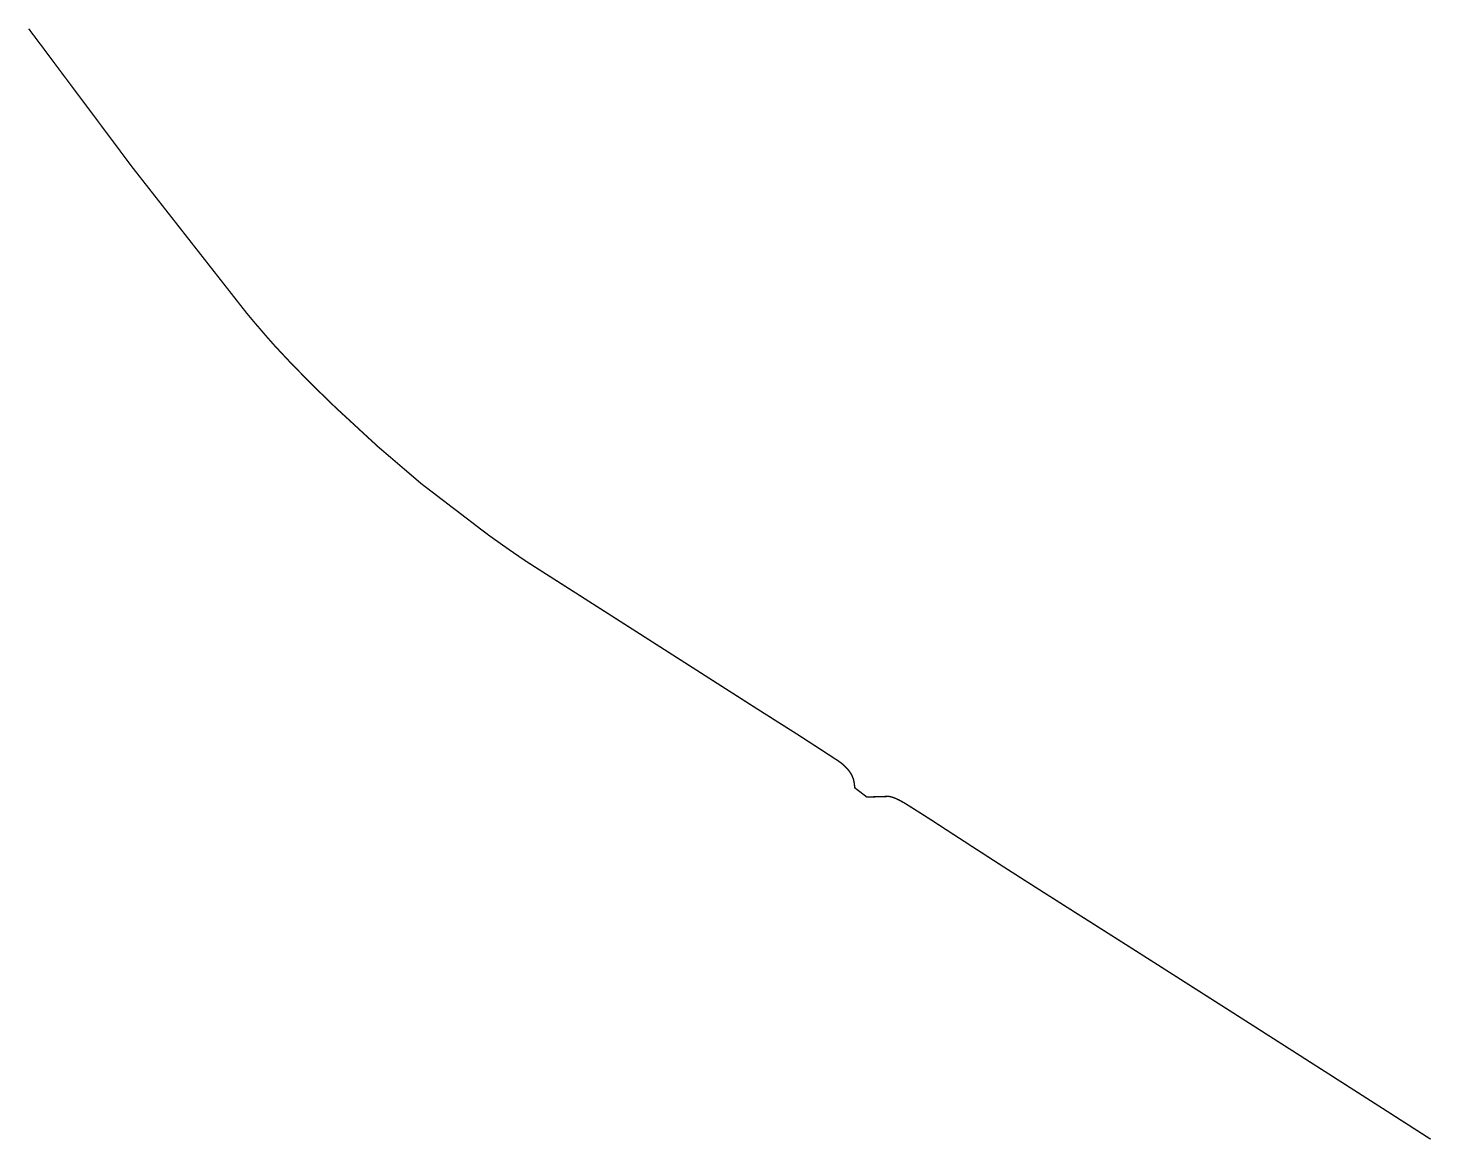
# Model space of a CAD drawing. Header units: metres. Extents: x 440276 to 476894, y 2561381 to 2578972.
# Drawn here: x 440276 to 443289, y 2568327 to 2570716 of the extents above; entities that cross this region are included whole.
import ezdxf

# ---------------------------------------------------------------- set-up
doc = ezdxf.new("R2010")
doc.units = ezdxf.units.M
doc.header["$LTSCALE"] = 8
doc.layers.add('A_MAIN_PIPE', color=5, linetype='Continuous')

msp = doc.modelspace()

# ---------------------------------------------------------------- linework, layer by layer
at = {"layer": 'A_MAIN_PIPE', "color": 5, "const_width": 3}
msp.add_lwpolyline([(440277.5, 2570714.7), (440279.6, 2570711.9), (440280.6, 2570710.5), (440287.8, 2570700.9), (440290.9, 2570696.8), (440298, 2570687.2), (440303.2, 2570680.4), (440310.4, 2570670.8), (440317.5, 2570661.1), (440324.7, 2570651.5), (440326.5, 2570649.2), (440333, 2570640.4), (440340.2, 2570630.8), (440347.4, 2570621.2), (440348.3, 2570620), (440354.8, 2570611.3), (440355.5, 2570610.4), (440362.7, 2570600.8), (440369.9, 2570591.2), (440370.9, 2570589.8), (440378.1, 2570580.2), (440385.3, 2570570.6), (440392.5, 2570561), (440393.5, 2570559.7), (440400.7, 2570550.1), (440407.9, 2570540.5), (440410.7, 2570536.7), (440425, 2570517.5), (440432.2, 2570507.9), (440438.6, 2570499.3), (440445.8, 2570489.7), (440453, 2570480.1), (440460, 2570470.6), (440460.2, 2570470.5), (440461.2, 2570469.1), (440468.4, 2570459.5), (440475.5, 2570449.9), (440482.7, 2570440.2), (440483.7, 2570438.9), (440490.9, 2570429.3), (440498.1, 2570419.7), (440499, 2570418.4), (440745.8, 2570103.6), (440753.5, 2570094.4), (440761, 2570085.4), (440761.2, 2570085.2), (440763.4, 2570082.6), (440765.9, 2570079.6), (440771.3, 2570073.4), (440779.1, 2570064.3), (440786.9, 2570055.2), (440788.1, 2570053.8), (440796.1, 2570044.7), (440804.1, 2570035.7), (440805.3, 2570034.3), (440813.6, 2570025.4), (440813.7, 2570025.3), (440821.8, 2570016.6), (440830, 2570007.9), (440838.2, 2569999.1), (440839.4, 2569997.8), (440846, 2569990.9), (440854.5, 2569982.3), (440862.9, 2569973.8), (440871.3, 2569965.2), (440879.6, 2569956.6), (440885.4, 2569950.7), (440894.1, 2569942.3), (440896.5, 2569940), (440905.1, 2569931.6), (440913.7, 2569923.2), (440922.3, 2569914.8), (440930.9, 2569906.5), (440935.4, 2569902.1), (440944.3, 2569893.8), (440953.1, 2569885.7), (440962, 2569877.5), (440970.8, 2569869.4), (440979.6, 2569861.3), (440988.4, 2569853.1), (440997.2, 2569845), (441006, 2569836.8), (441014.9, 2569828.7), (441023.7, 2569820.6), (441028.5, 2569816.1), (441037.8, 2569808.2), (441046.9, 2569800.4), (441056.1, 2569792.6), (441065.2, 2569784.8), (441074.3, 2569777), (441083.4, 2569769.2), (441092.6, 2569761.4), (441101.7, 2569753.6), (441110.8, 2569745.8), (441119.9, 2569738), (441122.1, 2569736.2), (441131.9, 2569728.7), (441141.5, 2569721.4), (441151, 2569714.1), (441160.5, 2569706.8), (441170.1, 2569699.5), (441179.6, 2569692.2), (441189.1, 2569684.9), (441198.7, 2569677.7), (441208.2, 2569670.4), (441217.7, 2569663.1), (441227.3, 2569655.8), (441236.8, 2569648.5), (441245, 2569642.2), (441246.3, 2569641.2), (441255.9, 2569633.9), (441265, 2569627), (441274.9, 2569619.9), (441278.3, 2569617.5), (441284.7, 2569613), (441294.5, 2569606), (441304.3, 2569599.1), (441306.2, 2569597.8), (441316.1, 2569590.9), (441326, 2569584.1), (441335.9, 2569577.3), (441345.4, 2569570.8), (441355.7, 2569564.2), (441365.8, 2569557.7), (441375.9, 2569551.3), (441386, 2569544.8), (441396.2, 2569538.4), (441398.6, 2569536.8), (441406.3, 2569531.9), (441416.4, 2569525.5), (441426.5, 2569519), (441436.6, 2569512.6), (441446.8, 2569506.1), (441456.9, 2569499.7), (441466.7, 2569493.4), (441476.8, 2569486.9), (441486.9, 2569480.5), (441497, 2569474), (441507.1, 2569467.6), (441517.3, 2569461.1), (441772.3, 2569298.1), (441782.4, 2569291.6), (441792.5, 2569285.2), (441799.9, 2569280.5), (441802.6, 2569278.7), (441812.7, 2569272.3), (441822.8, 2569265.8), (441833, 2569259.3), (441840.9, 2569254.2), (441851.1, 2569247.8), (441861.2, 2569241.4), (441871.4, 2569235), (441881.5, 2569228.5), (441891.6, 2569222.1), (441901.8, 2569215.7), (441911.9, 2569209.3), (441922.1, 2569202.9), (441931.2, 2569197.1), (441941.2, 2569190.6), (441951.2, 2569184.1), (441961.3, 2569177.5), (441971.4, 2569171), (441981.4, 2569164.5), (441991.5, 2569157.9), (442001.5, 2569151.4), (442011.6, 2569144.8), (442013.2, 2569143.8), (442017.1, 2569141.2), (442020.8, 2569138.6), (442024.3, 2569136), (442027.3, 2569133.5), (442030.6, 2569130.6), (442033.5, 2569127.6), (442036.5, 2569124.4), (442038.4, 2569122.1), (442041.9, 2569117.7), (442044.1, 2569114.5), (442045.1, 2569112.8), (442047.5, 2569107.8), (442049, 2569103.8), (442050, 2569101.3), (442050.5, 2569098.7), (442051.1, 2569095.5), (442051.4, 2569094.1), (442051.8, 2569091.9), (442052.1, 2569089.1), (442052.2, 2569087.9), (442052.3, 2569085.9), (442052.3, 2569083.7), (442078.6, 2569063.5), (442126.5, 2569064.9), (442130.6, 2569063.9), (442134.1, 2569062.9), (442135.8, 2569062.4), (442140.8, 2569060.4), (442144.1, 2569058.9), (442148.8, 2569056.6), (442151.1, 2569055.3), (442154.7, 2569053.3), (442158.3, 2569051.3), (442161.7, 2569049.3), (442181.8, 2569036.7), (442191.9, 2569030.3), (442202.1, 2569023.8), (442212.2, 2569017.4), (442213.2, 2569016.8), (442223.2, 2569010.3), (442233.3, 2569003.7), (442243.3, 2568997.2), (442253.4, 2568990.6), (442263.4, 2568984.1), (442273.5, 2568977.6), (442274.8, 2568976.7), (442284.9, 2568970.2), (442295, 2568963.7), (442305, 2568957.1), (442315.1, 2568950.6), (442325.2, 2568944.1), (442335.3, 2568937.6), (442336.6, 2568936.7), (442346.7, 2568930.2), (442355.3, 2568924.6), (442356.8, 2568923.7), (442366.8, 2568917.2), (442376.9, 2568910.7), (442385.2, 2568905.4), (442388, 2568903.6), (442398.1, 2568897.2), (442408.2, 2568890.7), (442418.3, 2568884.2), (442428.5, 2568877.8), (442438.6, 2568871.3), (442448.7, 2568864.9), (442458.8, 2568858.4), (442460.5, 2568857.3), (442470.7, 2568850.9), (442480.8, 2568844.5), (442490.9, 2568838.1), (442501.1, 2568831.6), (442511.2, 2568825.2), (442521.3, 2568818.8), (442522.6, 2568817.9), (442532.8, 2568811.5), (442542.9, 2568805.1), (442553, 2568798.7), (442563.2, 2568792.3), (442572.7, 2568786.2), (442582.8, 2568779.8), (442593, 2568773.4), (442594, 2568772.7), (442604.1, 2568766.3), (442614.2, 2568759.9), (442624.4, 2568753.4), (442634.5, 2568747), (442644.6, 2568740.6), (442646.8, 2568739.2), (442657, 2568732.7), (442667.1, 2568726.3), (442677.2, 2568719.8), (442687.3, 2568713.4), (442697.5, 2568707), (442707.6, 2568700.5), (442708.9, 2568699.7), (442719, 2568693.2), (442729.1, 2568686.8), (442739.3, 2568680.3), (442749.4, 2568673.9), (442759.5, 2568667.4), (442769.6, 2568661), (442779.7, 2568654.5), (442789.9, 2568648.1), (442800, 2568641.6), (442810.1, 2568635.2), (442820.3, 2568628.7), (442830.4, 2568622.2), (442832.9, 2568620.6), (442843.1, 2568614.2), (442853.2, 2568607.7), (442863.3, 2568601.3), (442873.4, 2568594.8), (442883.5, 2568588.4), (442893.6, 2568581.9), (442894.9, 2568581.1), (442905.1, 2568574.6), (442915.2, 2568568.2), (442925.3, 2568561.7), (442935.4, 2568555.2), (442945.5, 2568548.8), (442955.6, 2568542.3), (442956.9, 2568541.5), (442967, 2568535), (442977.2, 2568528.6), (442979.2, 2568527.2), (442989.4, 2568520.8), (442999.5, 2568514.3), (443009.6, 2568507.9), (443018.9, 2568501.9), (443029, 2568495.4), (443039.1, 2568489), (443049.3, 2568482.5), (443059.4, 2568476), (443069.5, 2568469.6), (443079.6, 2568463.1), (443080.9, 2568462.3), (443091, 2568455.8), (443101.1, 2568449.4), (443111.2, 2568442.9), (443121.3, 2568436.4), (443131.4, 2568430), (443141.5, 2568423.5), (443142.8, 2568422.7), (443152.9, 2568416.2), (443163.1, 2568409.7), (443173.2, 2568403.2), (443183.3, 2568396.8), (443193.4, 2568390.3), (443203.5, 2568383.8), (443204.8, 2568383), (443214.9, 2568376.5), (443225, 2568370), (443235.1, 2568363.6), (443245.2, 2568357.1), (443255.3, 2568350.6), (443260.2, 2568347.5), (443270.3, 2568341), (443280.4, 2568334.5), (443290.5, 2568328.1)], dxfattribs=at)

doc.saveas('drawing.dxf')
